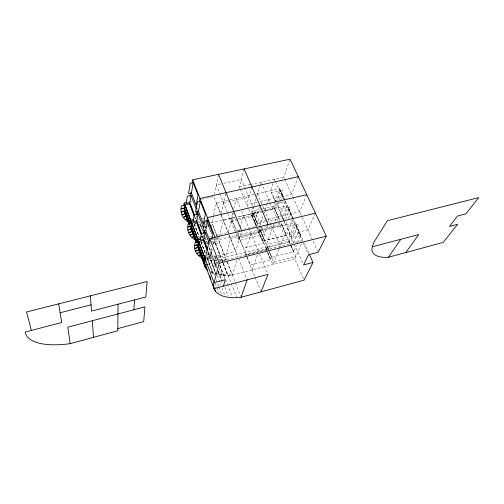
<?xml version="1.0" encoding="UTF-8"?>
<svg xmlns="http://www.w3.org/2000/svg" width="504" height="504" viewBox="0 0 504 504"><rect width="100%" height="100%" fill="white"/><g stroke="black" fill="none" stroke-linecap="round" stroke-linejoin="round"><path stroke-width="0.38" stroke-dasharray="2.52 1.89" d="M196.377 215.63L195.861 218.446L195.313 217.01M197.694 210.779L198.122 208.461M203.383 234.707L202.904 236.987L202.098 234.87M203.175 237.825L203.49 236.326M205.229 228.079L205.701 225.83M205.859 225.08L206.489 222.081M214.225 194.361L218.364 175.096M213.488 215.914L211.945 222.806L216.922 235.551M213.658 215.145L216.399 202.892L255.194 194.172M212.228 249.341L210.25 257.62L208.02 251.761M213.488 244.075L215.107 237.302M221.036 213.557L225.868 193.404M210.615 239.759L218.585 239.797L219.139 237.56M219.328 236.817L223.411 220.418L234.707 217.778M216.021 256.87L214.521 262.798L216.808 268.796M217.054 262.401L215.964 266.597L213.4 267.246L214.465 263.057L217.054 262.401L217.854 264.493M239.942 188.326L239.35 186.915L244.119 168.922M232.533 213.148L231.16 218.314L236.275 230.908M233.711 208.719L236.452 198.387L240.654 208.48M233.579 212.228L228.148 232.546L215.202 235.651M231.746 221.413L232.111 220.046L235.904 219.158M218.093 257.355L225.389 257.223L230.599 238.411L295.067 222.755L288.181 239.312L266.345 244.768M220.443 278.34L221.59 274.239L219.19 267.977M251.899 186.953L246.771 204.511L258.924 201.732M237.982 235.103L238.638 232.861M238.852 232.117L239.942 228.381M240.162 227.638L243.659 215.687M238.953 236.88L238.556 238.209L258.382 233.377L258.829 232.048L238.953 236.88L243.508 248.1L263.51 243.123L258.829 232.048M217.715 255.755L235.639 251.288L241.498 231.645M236.867 260.524L232.376 275.089L223.625 275.373L217.552 274.667M256.467 225.861L251.288 213.614L255.874 198.746M256.757 195.886L259.654 186.474M259.881 185.756L260.99 182.158L278.624 222.251M251.389 216.796L251.817 215.428L236.659 218.982M252.069 215.271L252.787 212.959L255.207 212.398L254.476 214.71L252.069 215.271L256.637 226.082L257.387 223.814L252.787 212.959M260.543 211.05L253.008 212.808L252.58 214.194L263.094 211.73M259.434 206.923L254.4 222.579L266.459 219.706M244.969 252.309L251.049 233.447M245.587 255.383L245.983 254.18L266.043 249.127L266.944 251.244M272.979 183.519L270.579 190.714L302.923 263.529M273.943 180.646L274.428 179.21L275.071 180.64M259.018 228.022L258.294 230.183L218.585 239.797M259.264 227.304L263.346 215.17M263.598 214.433L268.619 199.515M259.094 231.871L259.856 229.635L262.294 229.049L261.519 231.279L259.094 231.871L263.775 242.947L264.568 240.754L259.856 229.635M260.077 229.484L259.623 230.832L280.848 225.685L281.364 224.337L260.077 229.484L264.795 240.61L286.203 235.305L281.364 224.337M279.821 220.361L273.521 206.098L274.548 203.194M274.8 202.469L279.67 188.672L255.944 194.002M284.376 178.586L283.727 177.162L290.065 159.188M315.428 213.167L307.887 229.824L262.231 241.139L268.122 224.545M263.56 210.351L274.107 207.887L273.615 209.273L263.85 211.56M252.132 269.949L257.594 254.596M285.39 201.55L279.058 218.44L274.334 207.736L276.11 202.734M276.368 202.016L280.432 190.575L282.889 190.021L278.762 201.461M278.504 202.18L276.702 207.182L274.334 207.736M278.095 207.642L280.142 202.022M280.394 201.323L282.183 196.409M273.773 224.608L265.463 247.168L225.389 257.223M274.844 221.697L276.457 217.325M266.043 249.127L265.595 250.337L246.33 255.2M266.314 248.951L267.12 246.784L269.419 246.204L268.601 248.371L266.314 248.951L270.793 259.554L271.631 257.431L267.12 246.784M267.347 246.632L266.893 247.855L288.313 242.468L288.823 241.24L267.347 246.632L269.155 250.891M281.849 219.668L287.267 205.5L237.655 217.092M298.292 176.696L291.57 194.261L259.579 201.581M292.553 220.135L286.436 235.154L281.591 224.186L282.152 222.73M283.279 219.82L288.055 207.446L290.531 206.867L285.119 220.695M284.836 221.426L283.979 223.606L281.591 224.186M285.812 225.004L287.255 221.357M288.414 218.44L290.147 214.068M279.046 249.14L272.822 264.568L267.611 252.239M279.336 248.415L284.502 235.62L278.933 222.957M306.747 194.683L299.622 211.812L267.208 219.523M289.076 241.139L295.917 224.853L298.242 224.286L291.318 240.578L289.076 241.139L293.687 251.591L296.459 245.328M293.725 242.821L298.324 232.193M297.688 242.55L300.768 235.588L295.917 224.853M303.465 278.743L294.727 258.873L301.48 243.961M210.905 226.485L212.468 224.589L218.012 238.776L213.898 238.883M215.006 241.75L213.412 243.621L217.52 243.495L219.127 241.63L224.809 256.177L220.67 256.36L215.006 241.75L219.127 241.63M223.467 263.579L227.619 274.283L231.777 274.019L225.95 259.1L221.81 259.302L220.172 261.135L222.926 260.996M224.305 260.933L225.95 259.1M212.782 243.621L214.673 241.75L220.336 256.366L217.218 256.284M216.607 260.14L215.643 261.066L217.199 261.097M219.536 261.148L221.477 259.308L222.856 262.874M198.671 225.212L200.264 223.795L202.192 228.835M204.7 242.953L206.867 241.082L207.673 243.193M216.537 259.119L213.639 258.817L211.428 260.663L215.051 261.034L216.707 259.654M196.1 223.348L194.311 224.74L196.283 225.238M204.763 242.399L206.583 241.032L207.39 243.142M213.356 258.772L210.061 258.105L207.585 259.925L210.886 260.581L213.356 258.772L216.657 267.435M193.819 224.582L195.911 223.159M207.094 259.799L209.803 258.035L215.58 273.275L212.657 272.393L206.873 257.072L209.803 258.035M294.727 258.873L232.376 275.089L223.946 275.14L217.394 274.189M208.316 264.367L217.558 262.03M218.207 261.872L303.068 240.465L292.881 217.923M206.911 257.185L209.595 256.517L207.931 252.145M205.846 258.716L216.972 255.944M259.869 227.537L264.348 226.46M265.091 226.277L280.76 222.503L291.035 245.769M265.186 221.848L257.607 223.663L253.008 212.808M265.948 221.666L278.832 218.591L274.107 207.887M203.975 238.342L206.243 237.8M209.872 236.93L211.39 236.565M239.608 230.265L236.559 230.996L232.111 220.046M243.419 229.352L255.616 226.422M234.889 217.444L210.464 222.818M237.869 216.752L251.288 213.614M231.097 221.533L256.668 215.523M262.03 208.769L252.069 211.082L258.199 225.546M262.798 208.593L273.521 206.098M197.48 219.694L199.382 219.253M202.009 218.648L205.021 217.955M276.476 203.509L285.245 201.48M223.574 202.973L248.888 197.259M190.613 201.669L192.106 201.335M201.814 199.187L213.753 196.541L220.569 213.595M239.35 186.915L250.06 184.565M250.538 184.458L283.727 177.162M220.815 183.922L216.254 184.911L219.473 192.856M223.852 183.267L241.322 179.481L252.479 205.689M207.497 226.529L208.864 226.51M217.571 259.214L221.477 259.308M208.902 243.457L210.452 243.52M210.792 241.58L214.673 241.75M205.412 222.711L206.81 222.799M216.682 257.323L212.764 256.901L207.295 255.528M215.403 256.164L212.505 255.849L209.286 247.414M205.424 243.041L207.591 243.319M199.584 225.899L201.739 226.22M200.863 242.109L203.496 242.708M206.01 239.211L202.444 238.373L201.625 236.206M198.003 221.59L199.427 221.962L202.167 229.15M210.911 272.532L216.121 274.415L207.843 252.605M210.949 271.826L216.701 274.056M207.201 254.558L208.669 255.043L207.862 252.926M211.176 271.732L212.43 272.311L206.646 256.983M197.896 236.483L199.269 237.22L194.059 223.417M284.703 179.298L292.534 196.371M292.856 197.07L301.846 216.663M302.161 217.356L317.52 250.828M279.67 188.672L284.105 198.488M285.371 201.291L292.572 217.237M304.347 243.306L308.839 253.241M280.432 190.575L284.773 200.176M288.055 207.446L293.139 218.704M284.621 200.107L280.287 190.499L271.568 192.471L275.858 202.129M292.994 218.635L287.904 207.377L279.109 209.444L284.143 220.765M275.398 181.358L292.351 218.944M292.666 219.643L302.457 241.353M302.772 242.059L308.171 254.035M291.35 246.488L295.785 256.542L273.754 262.244L259.119 227.72M288.823 241.24L293.454 251.742L271.864 257.279L269.457 251.597M257.443 193.668L280.218 246.229M252.781 206.394L264.657 234.291L238.827 240.616L227.625 212.965M256.769 226.586L267.303 251.515M251.817 215.428L256.378 226.239M267.24 251.956L270.522 259.73L250.349 264.928L247.149 257.046M240.238 189.025L256.505 227.575M256.807 228.287L262.231 241.139M241.857 211.365L248.68 227.764M248.976 228.476L258.634 251.672M259.516 253.796L267.769 273.622M245.983 254.18L246.853 256.328M236.559 231.607L246.689 256.542M246.979 257.248L254.715 276.305M255.005 277.017L260.455 290.436M219.769 193.58L227.336 212.253M216.399 202.892L237.989 256.882M238.562 258.319L246.884 279.128M220.859 214.301L235.639 251.288M217.199 236.256L227.065 261.507M227.348 262.225L235.173 282.246M235.45 282.964L240.484 295.842M208.373 224.639L209.204 226.775M210.584 230.334L211.132 231.758M221.81 259.302L223.19 262.868M228.029 275.253L236.395 296.837M207.509 222.85L211.642 233.516M213.57 238.499L227.865 275.379M208.039 224.627L211.63 233.894M223.133 263.586L227.279 274.296L223.367 274.277L219.782 264.953M223.946 275.14L225.338 278.756M225.616 279.481L227.285 283.821M227.562 284.539L232.294 296.837M204.725 225.811L205.273 227.241M204.693 226.145L205.241 227.575M219.738 265.262L225.011 279.027M204.687 226.491L205.241 227.928M219.744 265.658L223.052 274.264L219.429 273.962L218.049 270.358M209.758 244.295L211.724 249.423L210.149 256.038L208.221 250.967M220.16 274.737L223.215 282.744M224.885 287.104L228.218 295.835M213.639 258.817L216.947 267.473M205.462 237.775L207.629 243.457M209.254 247.703L216.644 267.063M218.03 270.692L219.694 275.052M199.981 223.738L202.18 229.496M208.996 247.363L212.222 255.799L208.927 255.112L207.856 252.29M218.037 271.039L219.139 273.924L215.844 273.338L210.061 258.105M217.923 271.732L220.985 279.758M221.256 280.463L222.875 284.71M217.262 275.518L220.872 285.031M221.987 287.954L224.765 295.275M194.607 216.43L195.974 220.04M202.205 236.433L202.74 237.863M194.796 217.552L195.35 218.994M201.833 236.086L202.375 237.504M201.638 235.91L202.186 237.359M213.62 273.08L214.736 276.028M216.128 279.707L218.629 286.335M218.912 287.066L221.968 295.168M194.323 223.839L198.998 236.206M201.178 241.983L205.468 253.355M201.159 242.229L205.481 253.676M206.577 256.58L212.953 273.47M194.097 223.732L198.765 236.105M200.945 241.882L205.512 253.972M215.271 283.305L216.619 286.896M216.89 287.614L218.78 292.635M214.95 286.902L216.304 290.512M300.617 235.532L291.69 237.756L286.744 226.63L295.621 224.463L300.617 235.532"/><path stroke-width="0.76" d="M207.56 270.201C204.378 267.429 203.837 262.748 205.115 258.899L209.721 238.594L315.428 213.167M118.018 304.214L117.797 330.731L70.188 343.652A62.168 24.116 -16.4 0 1 25.2 332.035L61.683 322.503L58.691 303.862M133.919 309.752L134.455 299.949M205.115 258.899L204.952 264.146L206.955 268.5M183.815 205.418L184.143 203.099L186.99 202.469M184.842 205.115L184.426 207.957L180.955 208.744L181.352 205.903L184.842 205.115L190.518 220.223L190.058 223.001M190.121 195.873L190.619 192.818M192.244 182.864L192.742 179.808L290.065 159.188L326.245 236.174L318.163 252.227L308.492 254.734L303.559 264.959L313.003 262.464L309.16 253.947M189.851 202.639L191.041 195.432L187.331 196.245L186.197 203.452L189.851 202.639L194.494 214.855M191.438 193.013L193.145 182.675L190.21 183.298L188.565 193.637L191.438 193.013L196.182 205.361L198.009 195.199L193.145 182.675M191.659 223.266L191.199 226.025L187.69 226.85L188.131 224.091L191.659 223.266L197.492 238.776L196.982 241.473M196.636 214.225L197.159 211.409M196.976 214.635L197.549 211.548M199.414 201.518L199.987 198.431L298.292 176.696M196.73 220.746L198.047 213.734L194.305 214.584L193.045 221.596L196.73 220.746L201.833 234.165M198.494 211.378L200.384 201.31L197.417 201.972L195.583 212.039L198.494 211.378L203.364 224.066L205.386 214.194L200.384 201.31M198.664 241.907L198.148 244.585L194.607 245.454L195.098 242.771L198.664 241.907L204.656 257.853L204.095 260.455M203.704 233.188L204.183 230.908M204.12 233.327L204.75 230.328M206.653 221.332L207.44 217.589L306.747 194.683M203.818 239.387L205.273 232.577L201.493 233.472L200.101 240.282L203.818 239.387L207.673 249.524M205.758 230.297L207.843 220.513L204.851 221.212L202.828 230.983L205.758 230.297L209.645 240.414M211.781 238.89L212.978 233.73L207.843 220.513M209.721 238.594L219.208 263.252L214.049 282.681C211.056 297.284 231.04 298.733 241.044 297.278L304.088 280.161L313.003 262.464M223.417 286.121L225.288 279.745L214.049 282.681L184.143 203.099M241.044 297.278L247.174 279.846M261.034 291.848L268.065 274.334L214.049 288.597M388.408 257.273L443.192 242.405L457.588 224.286L449.417 226.441L457.538 216.021L465.872 213.853L478.8 197.581L387.393 220.702L374.907 240.641L373.42 243.331L371.984 248.126A56.568 19.045 -27 0 0 388.408 257.273L400.749 239.293M405.751 252.567L418.761 234.536L372.248 246.821M187.816 218.591L185.384 219.876L187.519 221.577M194.431 236.269L191.967 237.56L194.084 239.173L195.306 238.531M200.592 254.741L198.721 255.711L200.819 257.223L202.066 256.58M186.606 216.134L183.406 217.615L185.088 219.587L187.627 218.408M193.252 233.913L190.008 235.406L191.665 237.289L194.242 236.099M200.082 252.157L196.793 253.669L198.425 255.452L201.039 254.255M193.139 233.743L189.787 235.091L188.622 232.961L191.993 231.601L192.849 233.207M199.962 252L196.573 253.367L195.439 251.332L198.853 249.953L206.268 268.821M198.784 249.776L195.3 250.992L194.695 248.718L198.198 247.496L204.719 265.646L205.802 267.605M191.923 231.412L188.483 232.609L187.834 230.24L191.299 229.037L196.075 242.512M185.239 213.526L181.837 214.698L181.157 212.241L184.577 211.069L189.284 224.356M198.129 244.799L194.576 245.858L194.638 248.346L198.173 247.294L198.129 244.799L204.07 260.669L204.076 263.082M191.18 226.252L187.664 227.273L187.778 229.849L191.268 228.835L191.18 226.252L196.963 241.693L196.988 242.947M184.414 208.19L180.936 209.179L181.094 211.844L184.546 210.855L184.414 208.19L190.046 223.222M117.816 328.614L143.697 321.615L144.963 306.835L67.82 327.209L70.188 343.652M60.121 312.77L91.06 304.819M219.208 263.252L326.245 236.174M207.553 264.556L205.273 265.136L214.439 289.825M201.046 237.819L197.726 238.613L191.841 222.97L196.453 221.905L201.298 234.669M200.201 239.249L197.933 239.791L197.379 242.708L190.984 225.628M193.813 219.347L190.745 220.053L185.025 204.826L189.58 203.811L194.248 216.103M193.246 220.67L190.947 221.199L190.449 224.204L184.243 207.629M201.184 257.443L202.457 258.061M186.19 215.397L185.314 213.727L181.988 215.063L183.179 217.287L186.486 215.958L189.29 223.411M244.119 168.922L268.122 224.545M218.528 174.346L241.725 230.895M192.742 179.808L215.107 237.302M191.041 195.432L196.327 209.229M198.047 213.734L203.792 228.722M205.273 232.577L209.198 242.833M189.12 201.997L194.33 215.712M196.245 220.752L201.392 234.297M203.295 239.306L207.465 250.293M207.377 250.69L203.509 240.49L198.853 241.605L204.895 257.689M197.927 244.169L204.504 261.715M209.677 275.764L211.037 279.392M212.669 283.752L213.482 285.932M215.113 290.285L215.662 291.74M193.013 233.377L196.384 242.424M184.118 209.803L189.479 224.141M190.827 227.745L196.497 242.934M197.707 246.141L204.504 264.323M189.819 225.767L190.348 227.184M184.836 212.474L189.101 223.889M191.501 230.322L196.157 242.771M198.343 248.623L205.097 266.698M190.89 228.299L191.23 229.591M31.343 330.429L26.586 311.982L147.137 281.484L145.807 296.995L91.489 311.107L90.443 295.829M204.101 263.271L204.649 265.469M92.345 320.733L93.473 337.334M197.404 244.062L197.436 245.417"/></g></svg>
